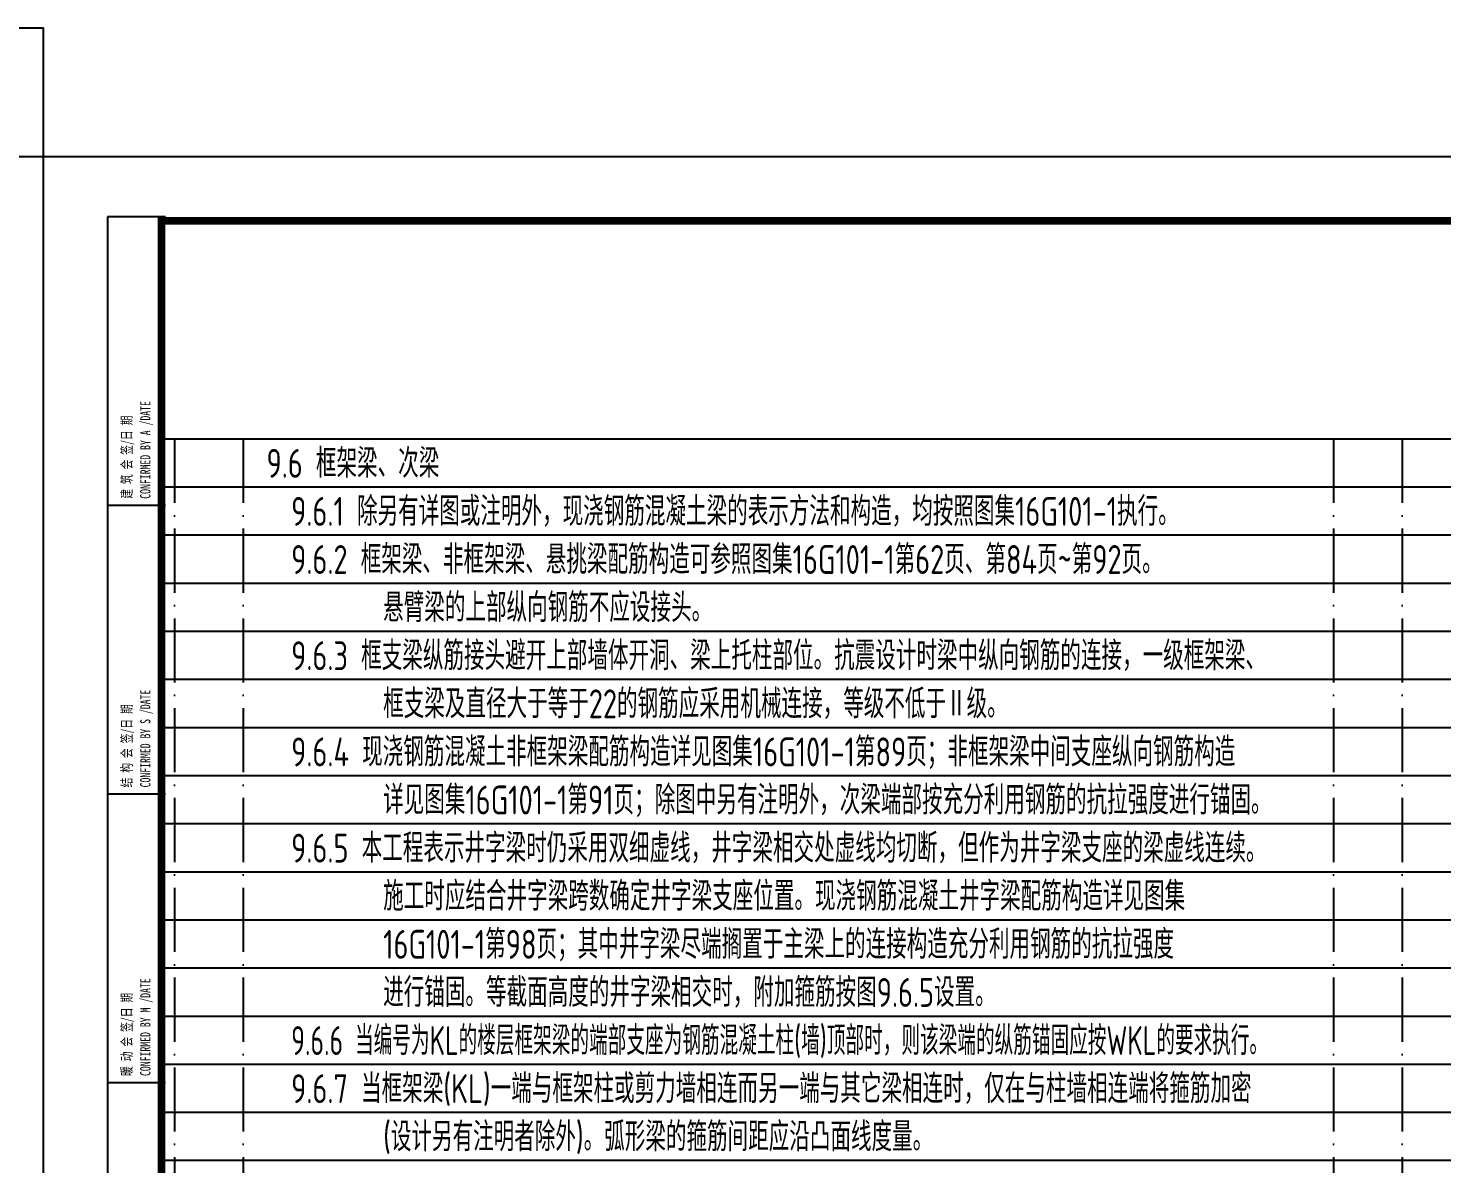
# Model space of a CAD drawing. Extents: x -461650 to 361314, y 245336 to 769729.
# Drawn here: x -344816 to -322778, y 720380 to 738083 of the extents above; entities that cross this region are included whole.
import ezdxf

# ---------------------------------------------------------------- set-up
doc = ezdxf.new("R2010")
doc.units = 0
doc.header["$LTSCALE"] = 1000
doc.linetypes.add('D1', pattern=[14, 10, -2, 0, -2])
doc.layers.get('DEFPOINTS').update_dxf_attribs({"linetype": 'CONTINUOUS'})
doc.layers.add('C-SHET-TTLB', color=11, linetype='CONTINUOUS')
doc.layers.add('S-0-MODIFY', color=201, linetype='CONTINUOUS')
doc.layers.add('S-1-TEXT', color=7, linetype='CONTINUOUS', lineweight=18)
doc.styles.add('SHEET-ECADI', font='simhei.ttf', dxfattribs={"width": 0.7})
doc.styles.add('TS', font='tssdeng.shx', dxfattribs={"width": 0.7, "bigfont": 'tssdchn.shx'})

# ---------------------------------------------------------------- blocks, each defined once
blk = doc.blocks.new('2014SHEET-L')
at = {"layer": 'C-SHET-TTLB'}
for p, q in [((0, -45), (-9, -45)), ((0, -90), (-9, -90)), ((0, -135), (-9, -135)), ((0, -180), (-9, -180)), ((0, -225), (-9, -225))]:
    blk.add_line(p, q, dxfattribs=at)
at = {"layer": 'C-SHET-TTLB', "style": 'SHEET-ECADI', "width": 0.7}
for s, p in [('CONFIRMED BY A /DATE', (-2.33, -43.96)), ('建 筑 会 签/日 期', (-5.24, -43.96)), ('CONFIRMED BY S /DATE', (-2.33, -88.96)), ('结 构 会 签/日 期', (-5.24, -88.96)), ('CONFIRMED BY M /DATE', (-2.33, -133.96)), ('暖 动 会 签/日 期', (-5.24, -133.96)), ('CONFIRMED BY E /DATE', (-2.33, -178.96)), ('电 气 会 签/日 期', (-5.24, -178.96)), ('给 排 水 会 签/日 期', (-5.24, -223.96)), ('CONFIRMED BY P /DATE', (-2.33, -223.96))]:
    blk.add_text(s, height=1.6, rotation=90, dxfattribs=at).set_placement(p)
blk = doc.blocks.new('2017_11-sheet-L2', base_point=(18.4, 410))
at = {"layer": 'C-SHET-TTLB'}
blk.add_blockref('2014SHEET-L', (19, 410.6), dxfattribs=at)

msp = doc.modelspace()

# ---------------------------------------------------------------- linework, layer by layer
at = {"layer": 'C-SHET-TTLB'}
for p, q in [((-343578.08, 735143.4), (-343578.08, 677623.4)), ((-342678.08, 735143.4), (-343578.08, 735143.4))]:
    msp.add_line(p, q, dxfattribs=at)
msp.add_lwpolyline([(-239478.08, 736083.4), (-239478.08, 676683.4), (-344578.08, 676683.4), (-344578.08, 736083.4)], close=True, dxfattribs=at)
at = {"layer": 'C-SHET-TTLB', "const_width": 120}
msp.add_lwpolyline([(-342738.08, 735083.4), (-240478.08, 735083.4), (-240478.08, 677683.4), (-342738.08, 677683.4)], close=True, dxfattribs=at)
at = {"layer": 'DEFPOINTS', "color": 252}
for p, q in [((-342738.08, 731683.4), (-247478.08, 731683.4)), ((-342738.08, 730933.4), (-247478.08, 730933.4)), ((-342738.08, 730183.4), (-247478.08, 730183.4)), ((-342738.08, 729433.4), (-247478.08, 729433.4)), ((-342738.08, 728683.4), (-247478.08, 728683.4)), ((-342738.08, 727933.4), (-247478.08, 727933.4)), ((-342738.08, 727183.4), (-247478.08, 727183.4)), ((-342738.08, 726433.4), (-247478.08, 726433.4)), ((-342738.08, 725683.4), (-247478.08, 725683.4)), ((-342738.08, 724933.4), (-247478.08, 724933.4)), ((-342738.08, 724183.4), (-247478.08, 724183.4)), ((-342738.08, 723433.4), (-247478.08, 723433.4)), ((-342738.08, 722683.4), (-247478.08, 722683.4)), ((-342738.08, 721933.4), (-247478.08, 721933.4)), ((-342738.08, 721183.4), (-247478.08, 721183.4)), ((-342738.08, 720433.4), (-247478.08, 720433.4))]:
    msp.add_line(p, q, dxfattribs=at)
at = {"layer": 'DEFPOINTS', "color": 252, "linetype": 'D1', "ltscale": 0.1}
for p, q in [((-342538.08, 731683.4), (-342538.08, 677683.4)), ((-341466.08, 731683.4), (-341466.08, 677683.4)), ((-324466.08, 731683.4), (-324466.08, 677683.4)), ((-323394.08, 731683.4), (-323394.08, 677683.4))]:
    msp.add_line(p, q, dxfattribs=at)
at = {"layer": 'S-0-MODIFY'}
msp.add_lwpolyline([(-347578.08, 736083.4), (-344578.08, 736083.4), (-344578.08, 738083.4), (-347578.08, 738083.4)], dxfattribs=at)

# ---------------------------------------------------------------- block references
at = {"layer": 'C-SHET-TTLB', "xscale": 100, "yscale": 100, "zscale": 100}
msp.add_blockref('2017_11-sheet-L2', (-342738.08, 735083.4), dxfattribs=at)

# ---------------------------------------------------------------- texts
at = {"layer": 'S-1-TEXT', "style": 'TS'}
for s, width, p in [('9.6 框架梁、次梁', 0.75, (-341101.27, 731075.83)), ('9.6.1 除另有详图或注明外，现浇钢筋混凝土梁的表示方法和构造，均按照图集16G101-1执行。', 0.75, (-340717.03, 730325.83)), ('9.6.2 框架梁、非框架梁、悬挑梁配筋构造可参照图集16G101-1第62页、第84页~第92页。', 0.75, (-340717.03, 729575.83)), ('       悬臂梁的上部纵向钢筋不应设接头。', 0.75, (-340717.03, 728825.83)), ('9.6.3 框支梁纵筋接头避开上部墙体开洞、梁上托柱部位。抗震设计时梁中纵向钢筋的连接，一级框架梁、', 0.75, (-340717.03, 728075.83)), ('       框支梁及直径大于等于22的钢筋应采用机械连接，等级不低于Ⅱ级。', 0.75, (-340717.03, 727325.83)), ('9.6.4 现浇钢筋混凝土非框架梁配筋构造详见图集16G101-1第89页；非框架梁中间支座纵向钢筋构造', 0.75, (-340717.03, 726575.83)), ('       详见图集16G101-1第91页；除图中另有注明外，次梁端部按充分利用钢筋的抗拉强度进行锚固。', 0.75, (-340717.03, 725825.83)), ('9.6.5 本工程表示井字梁时仍采用双细虚线，井字梁相交处虚线均切断，但作为井字梁支座的梁虚线连续。', 0.75, (-340717.03, 725075.83)), ('       施工时应结合井字梁跨数确定井字梁支座位置。现浇钢筋混凝土井字梁配筋构造详见图集', 0.75, (-340717.03, 724325.83)), ('       16G101-1第98页；其中井字梁尽端搁置于主梁上的连接构造充分利用钢筋的抗拉强度', 0.75, (-340717.03, 723575.83)), ('       进行锚固。等截面高度的井字梁相交时，附加箍筋按图9.6.5设置。', 0.75, (-340717.03, 722825.83)), ('9.6.6 当编号为KL的楼层框架梁的端部支座为钢筋混凝土柱(墙)顶部时，则该梁端的纵筋锚固应按WKL的要求执行。', 0.68, (-340717.03, 722075.83)), ('9.6.7 当框架梁(KL)一端与框架柱或剪力墙相连而另一端与其它梁相连时，仅在与柱墙相连端将箍筋加密', 0.75, (-340717.03, 721325.83)), ('       (设计另有注明者除外)。弧形梁的箍筋间距应沿凸面线度量。', 0.75, (-340717.03, 720575.83))]:
    msp.add_text(s, height=450, dxfattribs=dict(at, width=width)).set_placement(p)

doc.saveas('drawing.dxf')
